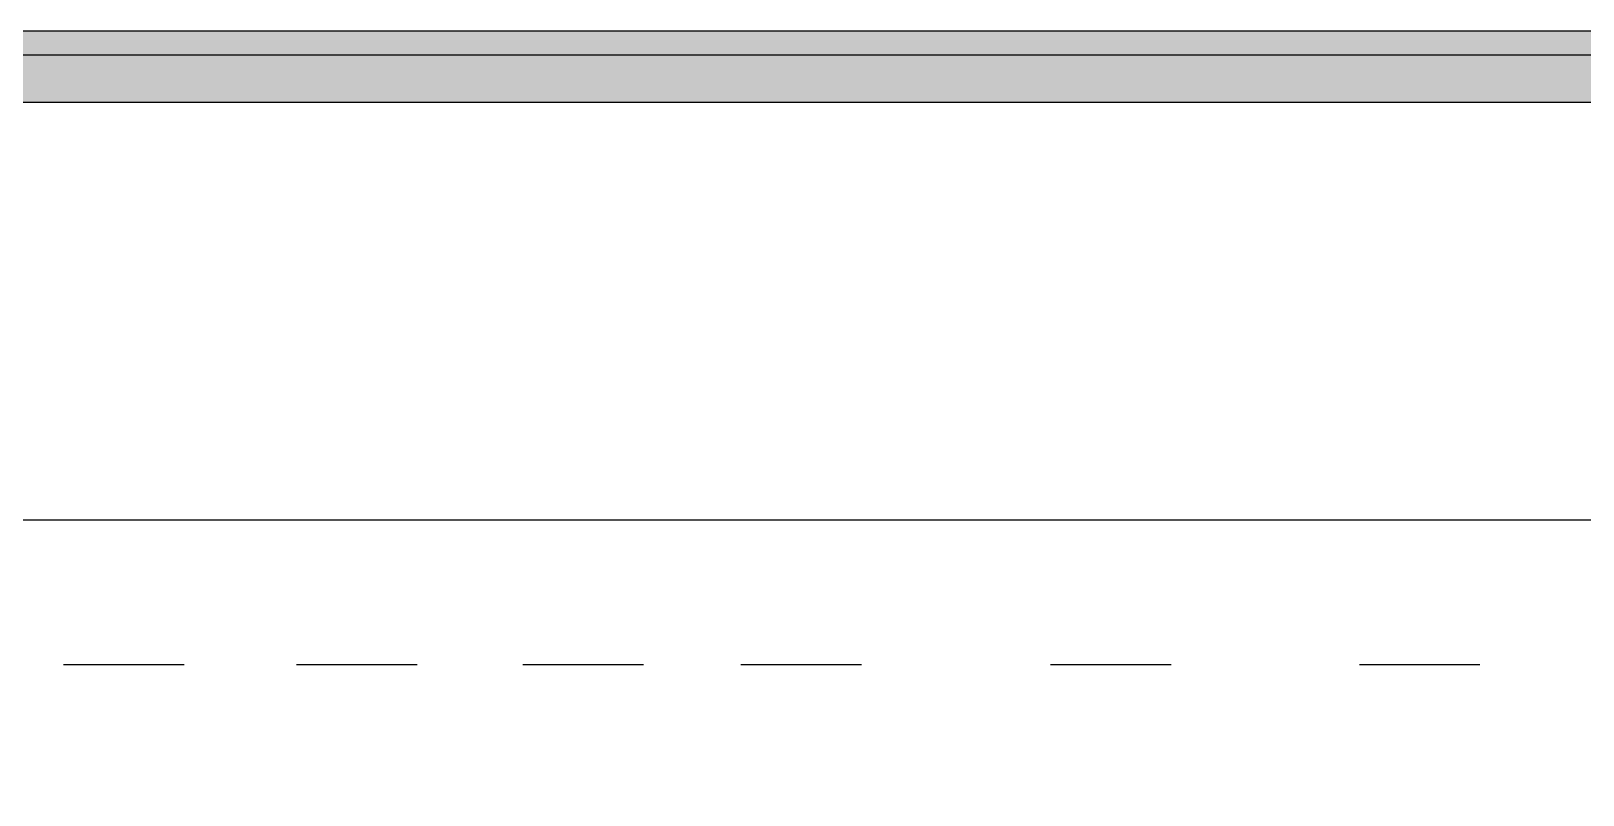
# Model space of a CAD drawing. Header units: millimetres. Extents: x -17739 to 130674, y -21116 to 94884.
# Drawn here: x 12553 to 44710, y 79050 to 94884 of the extents above; entities that cross this region are included whole.
import ezdxf

# ---------------------------------------------------------------- set-up
doc = ezdxf.new("R2010")
doc.units = ezdxf.units.MM

msp = doc.modelspace()

# ---------------------------------------------------------------- hatches: boundary and pattern name
h = msp.add_hatch()
h.set_pattern_fill('ZIGZAG', color=4, scale=100)
h.set_pattern_definition([(0, (-27645.86, -20808.2), (317.5, 317.5), [317.5, -317.5]), (90, (-27328.36, -20808.2), (-317.5, 317.5), [317.5, -317.5])])
h.paths.add_polyline_path([(118945, -21116), (118945, -20616), (-6197, -20616), (-6197, -21116)])
h.paths.add_polyline_path([(124945, -20616), (124945, -21116), (130674, -21116), (130674, 94884), (-17739, 94884), (-17739, -21116), (-12197, -21116), (-12197, -20616), (-17241, -20616), (-17241, 94384), (130174, 94384), (130174, -20616)])
at = {"true_color": 0x58ba48}
h = msp.add_hatch(dxfattribs=at)
h.set_pattern_fill('GOST_GLASS', color=85, scale=50)
h.set_pattern_definition([(45, (-27645.86, -20808.2), (424.26407, 0), [250, -350]), (45, (-27539.8, -20808.2), (424.26407, 0), [100, -500]), (45, (-27645.86, -20702.13), (424.26407, 0), [100, -500])])
h.paths.add_polyline_path([(-16279, 93409), (128973, 93409), (128973, -20616), (130174, -20616), (130174, 94384), (-17241, 94384), (-17241, -20616), (-16279, -20616)])

# ---------------------------------------------------------------- linework, layer by layer
for p, q in [((-10197, 84756), (122945, 84756)), ((13227, 81756), (15727, 81756)), ((18054, 81756), (20554, 81756)), ((22744, 81756), (25244, 81756)), ((27263, 81756), (29763, 81756)), ((33674, 81756), (36174, 81756)), ((40076, 81756), (42576, 81756))]:
    msp.add_line(p, q)
for points in [[(124945, -21116), (130674, -21116), (130674, 94884), (-17739, 94884), (-17739, -21116), (-12197, -21116)], [(124945, -20616), (130174, -20616), (130174, 94384), (-17241, 94384), (-17241, -20616), (-12197, -20616)], [(118945, -20616), (-16279, -20616), (-16279, 93409), (128973, 93409), (128973, -20616), (124945, -20616)]]:
    msp.add_lwpolyline(points)

doc.saveas('drawing.dxf')
